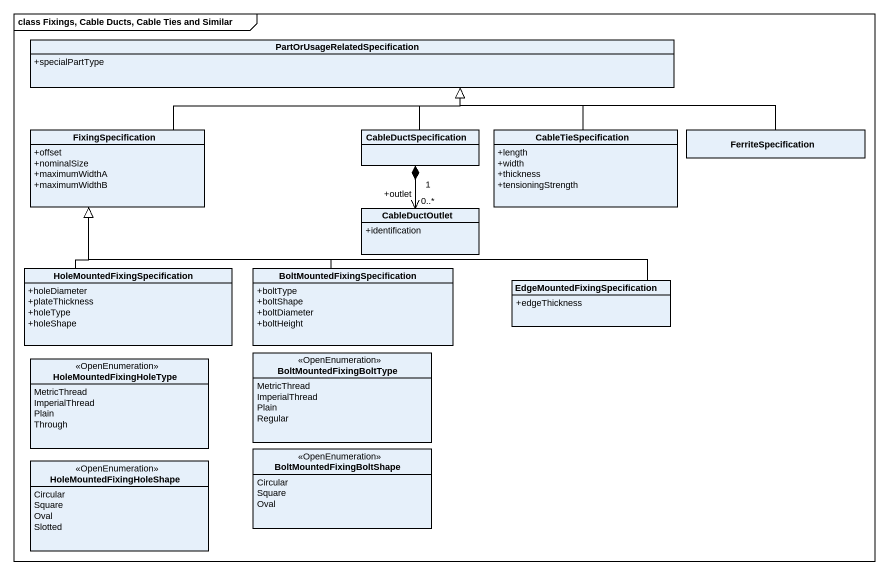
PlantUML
@startuml
mainframe class Fixings, Cable Ducts, Cable Ties and Similar
hide circle
hide empty members
skinparam classAttributeIconSize 0
class "PartOrUsageRelatedSpecification" as PartOrUsageRelatedSpecificat {
  +specialPartType
}
class FixingSpecification {
  +offset
  +nominalSize
  +maximumWidthA
  +maximumWidthB
}
class CableDuctSpecification
class CableTieSpecification {
  +length
  +width
  +thickness
  +tensioningStrength
}
class FerriteSpecification
class CableDuctOutlet {
  +identification
}
class "HoleMountedFixingSpecification" as HoleMountedFixingSpecificati {
  +holeDiameter
  +plateThickness
  +holeType
  +holeShape
}
class "BoltMountedFixingSpecification" as BoltMountedFixingSpecificati {
  +boltType
  +boltShape
  +boltDiameter
  +boltHeight
}
class "EdgeMountedFixingSpecification" as EdgeMountedFixingSpecificati {
  +edgeThickness
}
enum HoleMountedFixingHoleType <<OpenEnumeration>> {
  MetricThread
  ImperialThread
  Plain
  Through
}
enum BoltMountedFixingBoltType <<OpenEnumeration>> {
  MetricThread
  ImperialThread
  Plain
  Regular
}
enum BoltMountedFixingBoltShape <<OpenEnumeration>> {
  Circular
  Square
  Oval
}
enum HoleMountedFixingHoleShape <<OpenEnumeration>> {
  Circular
  Square
  Oval
  Slotted
}
FixingSpecification -right-|> PartOrUsageRelatedSpecificat
CableDuctSpecification -up-|> PartOrUsageRelatedSpecificat
CableDuctSpecification "1" *--> "+outlet\n0..*" CableDuctOutlet
CableTieSpecification -left-|> PartOrUsageRelatedSpecificat
FerriteSpecification -left-|> PartOrUsageRelatedSpecificat
HoleMountedFixingSpecificati -up-|> FixingSpecification
BoltMountedFixingSpecificati -left-|> FixingSpecification
EdgeMountedFixingSpecificati -left-|> FixingSpecification
@enduml
